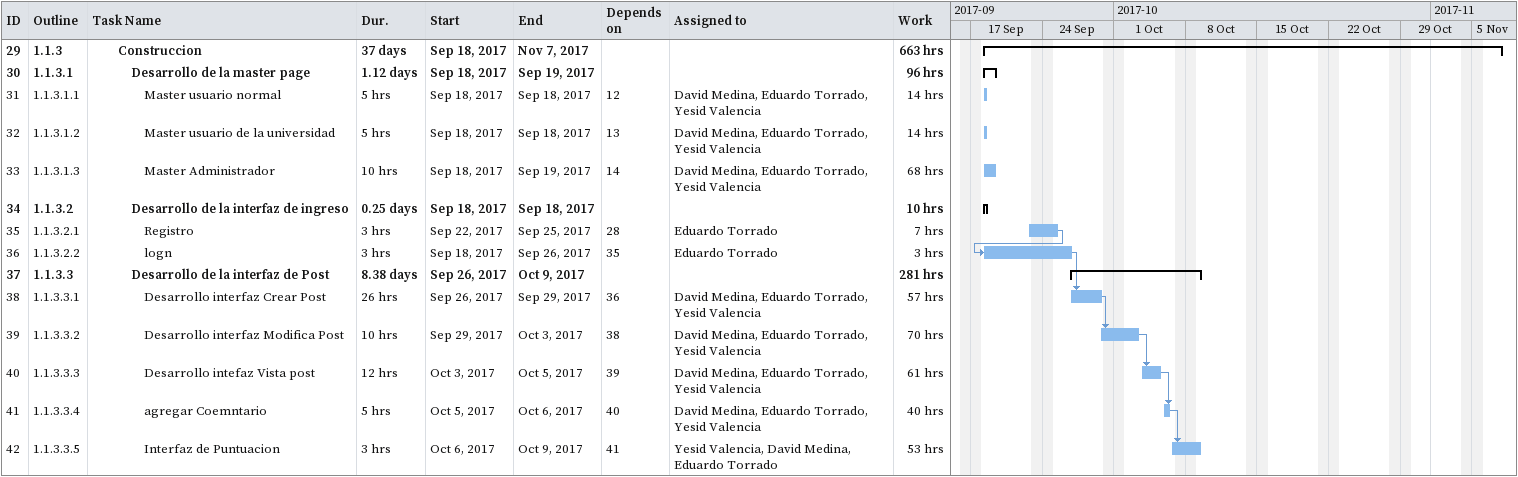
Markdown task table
| ID | WBS | Task | Duration | Start | Finish | Predecessors | Resources | Work (h) |
|---|---|---|---|---|---|---|---|---|
| 29 | 1.1.3 | **Construccion** | 37d | 2017-09-18 | 2017-11-07 |  |  | 663 |
| 30 | 1.1.3.1 | **Desarrollo de la master page** | 1.12d | 2017-09-18 | 2017-09-19 |  |  | 96 |
| 31 | 1.1.3.1.1 | Master usuario normal | 5h | 2017-09-18 | 2017-09-18 | 12 | David Medina, Eduardo Torrado, Yesid Valencia | 14 |
| 32 | 1.1.3.1.2 | Master usuario de la universidad | 5h | 2017-09-18 | 2017-09-18 | 13 | David Medina, Eduardo Torrado, Yesid Valencia | 14 |
| 33 | 1.1.3.1.3 | Master Administrador | 10h | 2017-09-18 | 2017-09-19 | 14 | David Medina, Eduardo Torrado, Yesid Valencia | 68 |
| 34 | 1.1.3.2 | **Desarrollo de la interfaz de ingreso** | 0.25d | 2017-09-18 | 2017-09-18 |  |  | 10 |
| 35 | 1.1.3.2.1 | Registro | 3h | 2017-09-22 | 2017-09-25 | 28 | Eduardo Torrado | 7 |
| 36 | 1.1.3.2.2 | logn | 3h | 2017-09-18 | 2017-09-26 | 35 | Eduardo Torrado | 3 |
| 37 | 1.1.3.3 | **Desarrollo de la interfaz de Post** | 8.38d | 2017-09-26 | 2017-10-09 |  |  | 281 |
| 38 | 1.1.3.3.1 | Desarrollo interfaz Crear Post | 26h | 2017-09-26 | 2017-09-29 | 36 | David Medina, Eduardo Torrado, Yesid Valencia | 57 |
| 39 | 1.1.3.3.2 | Desarrollo interfaz Modifica Post | 10h | 2017-09-29 | 2017-10-03 | 38 | David Medina, Eduardo Torrado, Yesid Valencia | 70 |
| 40 | 1.1.3.3.3 | Desarrollo intefaz Vista post | 12h | 2017-10-03 | 2017-10-05 | 39 | David Medina, Eduardo Torrado, Yesid Valencia | 61 |
| 41 | 1.1.3.3.4 | agregar Coemntario | 5h | 2017-10-05 | 2017-10-06 | 40 | David Medina, Eduardo Torrado, Yesid Valencia | 40 |
| 42 | 1.1.3.3.5 | Interfaz de Puntuacion | 3h | 2017-10-06 | 2017-10-09 | 41 | Yesid Valencia, David Medina, Eduardo Torrado | 53 |
